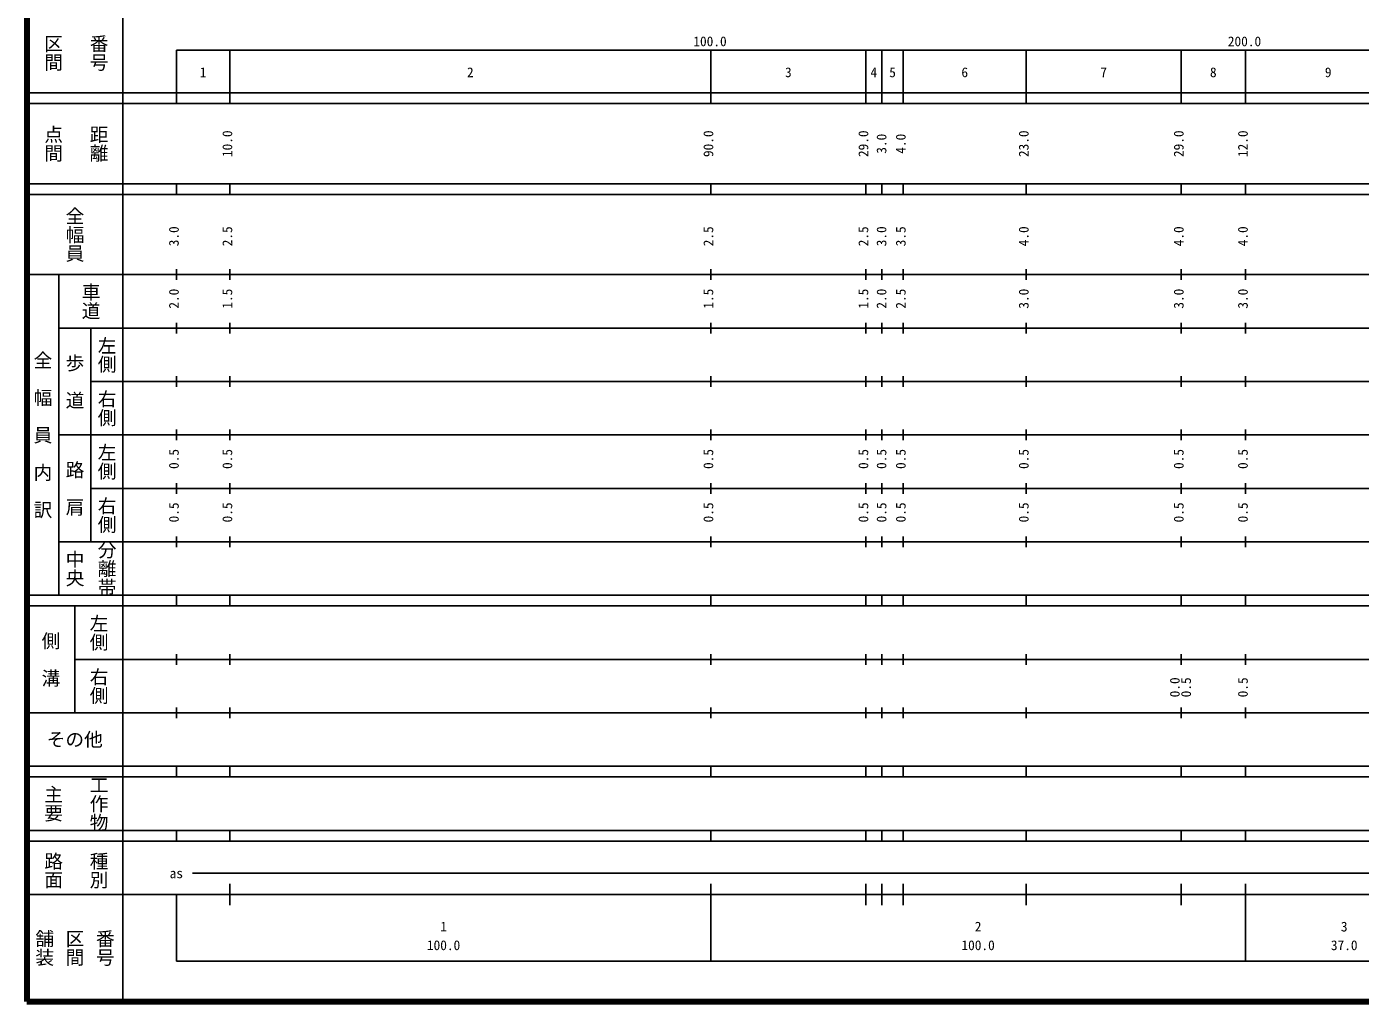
# Model space of a CAD drawing. Units: millimetres on the paper, enlarged 1000 times. Extents: x 40000 to 680000, y 20000 to 380000.
# Drawn here: x 40000 to 289514, y 20000 to 202409 of the extents above; entities that cross this region are included whole.
import ezdxf
from ezdxf.enums import TextEntityAlignment as Align

# ---------------------------------------------------------------- set-up
doc = ezdxf.new("R2010")
doc.units = ezdxf.units.MM
doc.header["$LTSCALE"] = 1000
doc.layers.add('M-TTL', color=2, linetype='Continuous', lineweight=140)
doc.layers.add('M-TTL-BAND', color=7, linetype='Continuous', lineweight=25)
doc.styles.add('@ＭＳ ゴシック', font='')
doc.styles.add('ＭＳ ゴシック', font='')
doc.styles.get('@ＭＳ ゴシック').set_extended_font_data('@MS Gothic')
doc.styles.get('ＭＳ ゴシック').set_extended_font_data('MS Gothic')

msp = doc.modelspace()

# ---------------------------------------------------------------- linework, layer by layer
at = {"layer": 'M-TTL'}
for p, q in [((40000, 380000), (40000, 20000)), ((40000, 20000), (680000, 20000))]:
    msp.add_line(p, q, dxfattribs=at)
at = {"layer": 'M-TTL-BAND'}
for p, q in [((58000, 370000), (58000, 20000)), ((68000, 198000), (579000, 198000)), ((68000, 198000), (68000, 188000)), ((78000, 188000), (78000, 198000)), ((168000, 188000), (168000, 198000)), ((197000, 188000), (197000, 198000)), ((200000, 188000), (200000, 198000)), ((204000, 188000), (204000, 198000)), ((227000, 188000), (227000, 198000)), ((256000, 188000), (256000, 198000)), ((268000, 188000), (268000, 198000)), ((40000, 190000), (579000, 190000)), ((40000, 188000), (579000, 188000)), ((40000, 173000), (579000, 173000)), ((68000, 171000), (68000, 173000)), ((78000, 171000), (78000, 173000)), ((168000, 171000), (168000, 173000)), ((197000, 171000), (197000, 173000)), ((200000, 171000), (200000, 173000)), ((204000, 171000), (204000, 173000)), ((227000, 171000), (227000, 173000)), ((256000, 171000), (256000, 173000)), ((268000, 171000), (268000, 173000)), ((40000, 171000), (579000, 171000)), ((40000, 156000), (579000, 156000)), ((46000, 96000), (46000, 156000)), ((68000, 155000), (68000, 157000)), ((78000, 155000), (78000, 157000)), ((168000, 155000), (168000, 157000)), ((197000, 155000), (197000, 157000)), ((200000, 155000), (200000, 157000)), ((204000, 155000), (204000, 157000)), ((227000, 155000), (227000, 157000)), ((256000, 155000), (256000, 157000)), ((268000, 155000), (268000, 157000)), ((46000, 146000), (579000, 146000)), ((52000, 146000), (52000, 106000)), ((68000, 145000), (68000, 147000)), ((78000, 145000), (78000, 147000)), ((168000, 145000), (168000, 147000)), ((197000, 145000), (197000, 147000)), ((200000, 145000), (200000, 147000)), ((204000, 145000), (204000, 147000)), ((227000, 145000), (227000, 147000)), ((256000, 145000), (256000, 147000)), ((268000, 145000), (268000, 147000)), ((52000, 136000), (579000, 136000)), ((68000, 135000), (68000, 137000)), ((78000, 135000), (78000, 137000)), ((168000, 135000), (168000, 137000)), ((197000, 135000), (197000, 137000)), ((200000, 135000), (200000, 137000)), ((204000, 135000), (204000, 137000)), ((227000, 135000), (227000, 137000)), ((256000, 135000), (256000, 137000)), ((268000, 135000), (268000, 137000)), ((46000, 126000), (579000, 126000)), ((68000, 125000), (68000, 127000)), ((78000, 125000), (78000, 127000)), ((168000, 125000), (168000, 127000)), ((197000, 125000), (197000, 127000)), ((200000, 125000), (200000, 127000)), ((204000, 125000), (204000, 127000)), ((227000, 125000), (227000, 127000)), ((256000, 125000), (256000, 127000)), ((268000, 125000), (268000, 127000)), ((52000, 116000), (579000, 116000)), ((68000, 115000), (68000, 117000)), ((78000, 115000), (78000, 117000)), ((168000, 115000), (168000, 117000)), ((197000, 115000), (197000, 117000)), ((200000, 115000), (200000, 117000)), ((204000, 115000), (204000, 117000)), ((227000, 115000), (227000, 117000)), ((256000, 115000), (256000, 117000)), ((268000, 115000), (268000, 117000)), ((46000, 106000), (579000, 106000)), ((68000, 105000), (68000, 107000)), ((78000, 105000), (78000, 107000)), ((168000, 105000), (168000, 107000)), ((197000, 105000), (197000, 107000)), ((200000, 105000), (200000, 107000)), ((204000, 105000), (204000, 107000)), ((227000, 105000), (227000, 107000)), ((256000, 105000), (256000, 107000)), ((268000, 105000), (268000, 107000)), ((40000, 96000), (579000, 96000)), ((68000, 94000), (68000, 96000)), ((78000, 94000), (78000, 96000)), ((168000, 94000), (168000, 96000)), ((197000, 94000), (197000, 96000)), ((200000, 94000), (200000, 96000)), ((204000, 94000), (204000, 96000)), ((227000, 94000), (227000, 96000)), ((256000, 94000), (256000, 96000)), ((268000, 94000), (268000, 96000)), ((40000, 94000), (579000, 94000)), ((49000, 94000), (49000, 74000)), ((68000, 83000), (68000, 85000)), ((78000, 83000), (78000, 85000)), ((168000, 83000), (168000, 85000)), ((197000, 83000), (197000, 85000)), ((200000, 83000), (200000, 85000)), ((204000, 83000), (204000, 85000)), ((227000, 83000), (227000, 85000)), ((256000, 83000), (256000, 85000)), ((268000, 83000), (268000, 85000)), ((49000, 84000), (579000, 84000)), ((68000, 73000), (68000, 75000)), ((78000, 73000), (78000, 75000)), ((168000, 73000), (168000, 75000)), ((197000, 73000), (197000, 75000)), ((200000, 73000), (200000, 75000)), ((204000, 73000), (204000, 75000)), ((227000, 73000), (227000, 75000)), ((256000, 73000), (256000, 75000)), ((268000, 73000), (268000, 75000)), ((40000, 74000), (579000, 74000)), ((40000, 64000), (579000, 64000)), ((68000, 62000), (68000, 64000)), ((78000, 62000), (78000, 64000)), ((168000, 62000), (168000, 64000)), ((197000, 62000), (197000, 64000)), ((200000, 62000), (200000, 64000)), ((204000, 62000), (204000, 64000)), ((227000, 62000), (227000, 64000)), ((256000, 62000), (256000, 64000)), ((268000, 62000), (268000, 64000)), ((40000, 62000), (579000, 62000)), ((40000, 52000), (579000, 52000)), ((40000, 50000), (579000, 50000)), ((68000, 50000), (68000, 52000)), ((78000, 50000), (78000, 52000)), ((168000, 50000), (168000, 52000)), ((197000, 50000), (197000, 52000)), ((200000, 50000), (200000, 52000)), ((204000, 50000), (204000, 52000)), ((227000, 50000), (227000, 52000)), ((256000, 50000), (256000, 52000)), ((268000, 50000), (268000, 52000)), ((71000, 44000), (565000, 44000)), ((40000, 40000), (579000, 40000)), ((68000, 40000), (68000, 27500)), ((78000, 38000), (78000, 42000)), ((168000, 27500), (168000, 42000)), ((197000, 38000), (197000, 42000)), ((200000, 38000), (200000, 42000)), ((204000, 38000), (204000, 42000)), ((227000, 38000), (227000, 42000)), ((256000, 38000), (256000, 42000)), ((268000, 27500), (268000, 42000)), ((68000, 27500), (579000, 27500))]:
    msp.add_line(p, q, dxfattribs=at)

# ---------------------------------------------------------------- texts
at = {"layer": 'M-TTL-BAND', "style": '@ＭＳ ゴシック'}
for s, p in [('区間', (45000, 197500)), ('番号', (53500, 197500)), ('点間', (45000, 180500)), ('距離', (53500, 180500)), ('全幅員', (49000, 163500)), ('車道', (52000, 151000)), ('左側', (55000, 141000)), ('全\u3000幅\u3000員\u3000内\u3000訳', (43000, 126000)), ('歩\u3000道', (49000, 136000)), ('右側', (55000, 131000)), ('左側', (55000, 121000)), ('路\u3000肩', (49000, 116000)), ('右側', (55000, 111000)), ('分離帯', (55000, 101000)), ('中央', (49000, 101000)), ('左側', (53500, 89000)), ('側\u3000溝', (44500, 84000)), ('右側', (53500, 79000)), ('主要', (45000, 57000)), ('工作物', (53500, 57000)), ('路面', (45000, 44500)), ('種別', (53500, 44500)), ('舗装', (43333, 30000)), ('区間', (49000, 30000)), ('番号', (54667, 30000))]:
    msp.add_text(s, height=2566, rotation=270, dxfattribs=at).set_placement(p, align=Align.MIDDLE_CENTER)
at = {"layer": 'M-TTL-BAND', "style": 'ＭＳ ゴシック'}
for s, p in [('100.0', (167844, 198195)), ('200.0', (267844, 198195)), ('1', (73000, 192405)), ('2', (123000, 192405)), ('3', (182500, 192405)), ('4', (198500, 192405)), ('5', (202000, 192405)), ('6', (215500, 192405)), ('7', (241500, 192405)), ('8', (262000, 192405)), ('9', (283500, 192405)), ('as', (68000, 42500)), ('1', (118000, 32523)), ('2', (218000, 32523)), ('3', (286500, 32523)), ('100.0', (118000, 29033)), ('100.0', (218000, 29033)), ('37.0', (286500, 29033))]:
    msp.add_text(s, height=1833, dxfattribs=at).set_placement(p, align=Align.BOTTOM_CENTER)
for s, p in [('10.0', (79000, 180500)), ('90.0', (169000, 180500)), ('29.0', (198000, 180500)), ('3.0', (201393, 180500)), ('4.0', (205000, 180500)), ('23.0', (228000, 180500)), ('29.0', (257000, 180500)), ('12.0', (269000, 180500)), ('3.0', (69000, 163174)), ('2.5', (79000, 163174)), ('2.5', (169000, 163174)), ('2.5', (198000, 163174)), ('3.0', (201393, 163174)), ('3.5', (205000, 163174)), ('4.0', (228000, 163174)), ('4.0', (257000, 163174)), ('4.0', (269000, 163174)), ('2.0', (69000, 151500)), ('1.5', (79000, 151500)), ('1.5', (169000, 151500)), ('1.5', (198000, 151500)), ('2.0', (201393, 151500)), ('2.5', (205000, 151500)), ('3.0', (228000, 151500)), ('3.0', (257000, 151500)), ('3.0', (269000, 151500)), ('0.5', (69000, 121500)), ('0.5', (79000, 121500)), ('0.5', (169000, 121500)), ('0.5', (198000, 121500)), ('0.5', (201393, 121500)), ('0.5', (205000, 121500)), ('0.5', (228000, 121500)), ('0.5', (257000, 121500)), ('0.5', (269000, 121500)), ('0.5', (69000, 111500)), ('0.5', (79000, 111500)), ('0.5', (169000, 111500)), ('0.5', (198000, 111500)), ('0.5', (201393, 111500)), ('0.5', (205000, 111500)), ('0.5', (228000, 111500)), ('0.5', (257000, 111500)), ('0.5', (269000, 111500)), ('0.0', (256272, 78764)), ('0.5', (258370, 78764)), ('0.5', (269000, 78764))]:
    msp.add_text(s, height=1833, rotation=90, dxfattribs=at).set_placement(p, align=Align.BOTTOM_CENTER)
msp.add_text('その他', height=2566, dxfattribs=at).set_placement((49000, 69000), align=Align.MIDDLE_CENTER)

doc.saveas('drawing.dxf')
